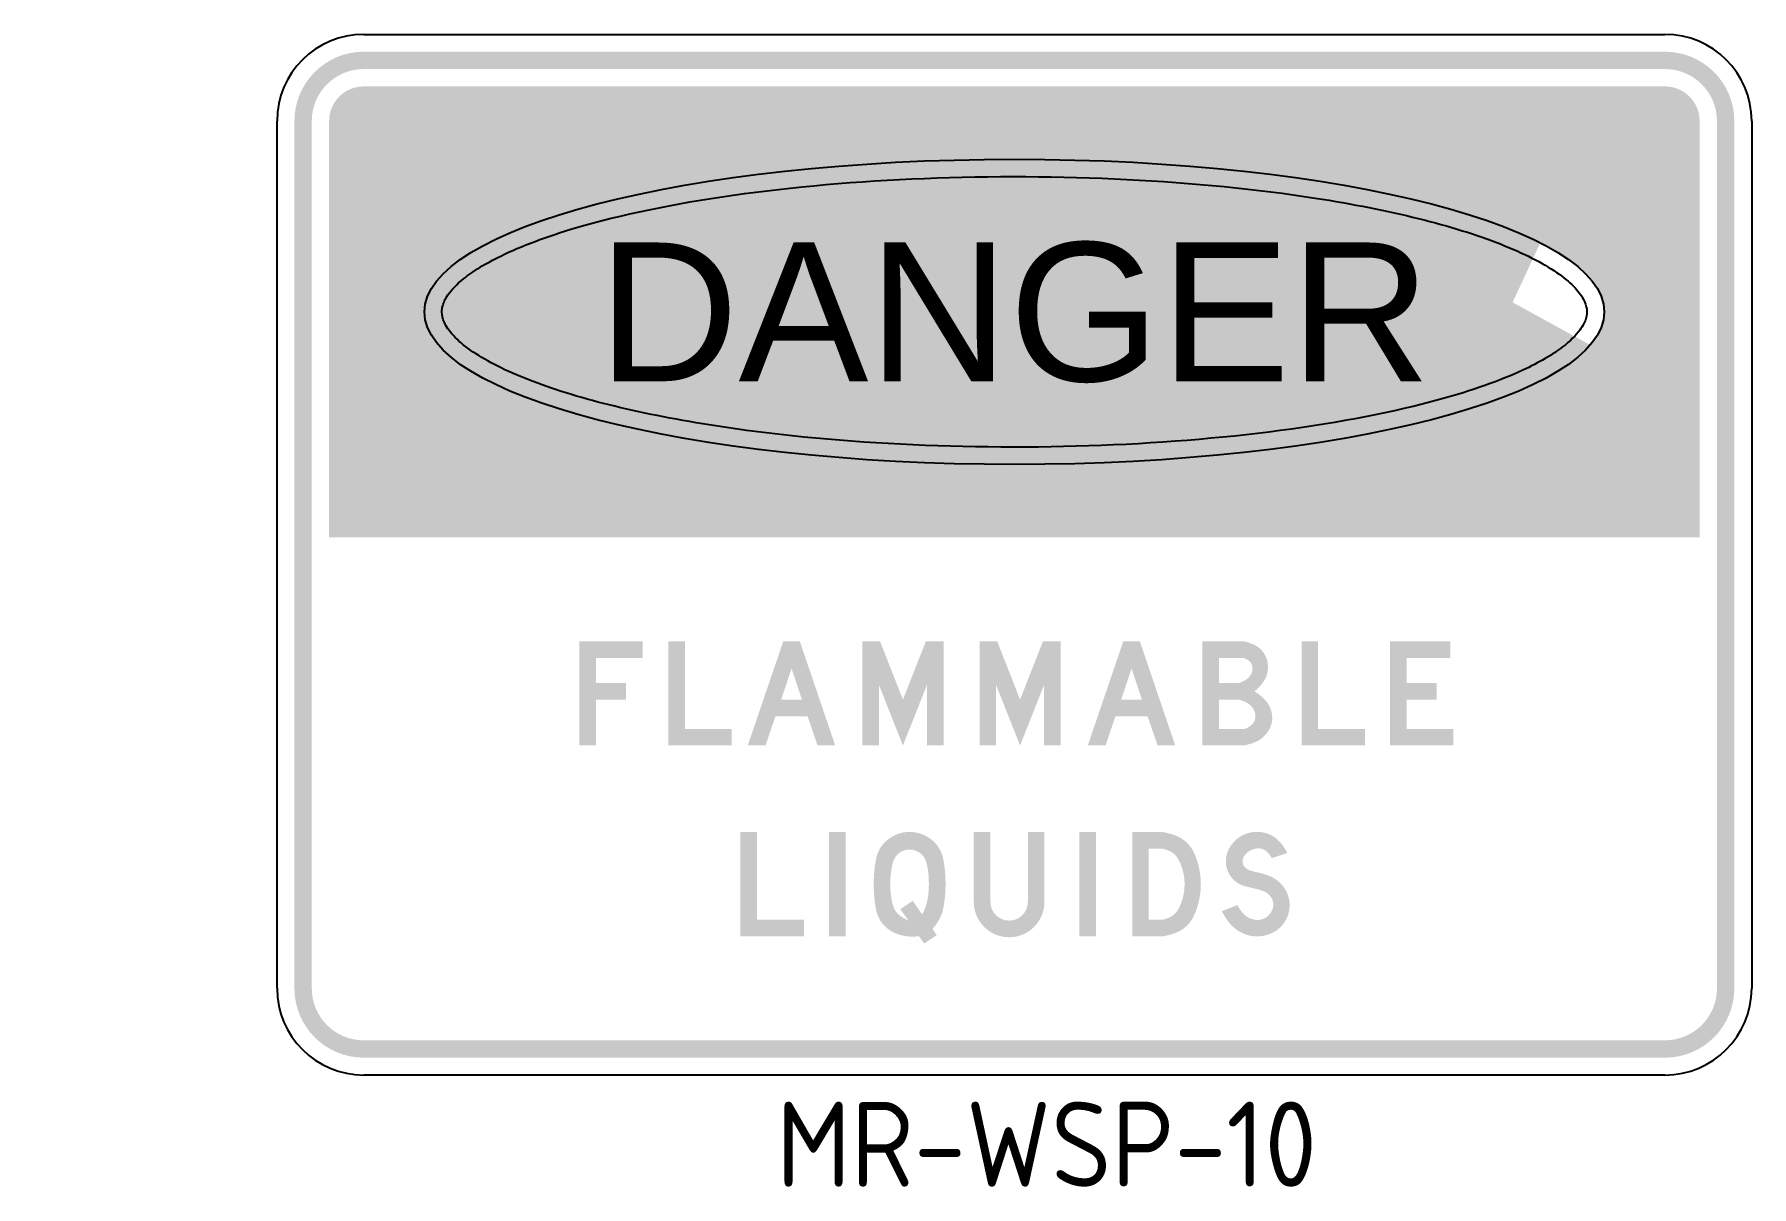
# Model space of a CAD drawing. Extents: x -14 to 36.5, y 0.4 to 34.2.
import ezdxf
from ezdxf.enums import TextEntityAlignment as Align

# ---------------------------------------------------------------- set-up
doc = ezdxf.new("R2010")
doc.units = 0
doc.header["$MEASUREMENT"] = 0
doc.layers.add('L25', color=1, linetype='CONTINUOUS')
doc.layers.add('T25', color=1, linetype='CONTINUOUS')
doc.styles.add('ISO', font='iso')
doc.styles.add('SWIS721', font='swissko.ttf')

msp = doc.modelspace()

# ---------------------------------------------------------------- hatches: boundary and pattern name
at = {"layer": 'L25'}
h = msp.add_hatch(color=256, dxfattribs=at)
edge = h.paths.add_edge_path(flags=16)
edge.add_line((33.92, 4.66), (-4.33, 4.66))
edge.add_arc((-4.33, 6.19), 1.53, 180, 270, ccw=False)
edge.add_line((-5.86, 6.19), (-5.86, 31.69))
edge.add_arc((-4.33, 31.69), 1.53, 90, 180, ccw=False)
edge.add_line((-4.33, 33.22), (33.92, 33.22))
edge.add_arc((33.92, 31.69), 1.53, 0, 90, ccw=False)
edge.add_line((35.45, 31.69), (35.45, 6.19))
edge.add_arc((33.92, 6.19), 1.53, -90, 0, ccw=False)
edge = h.paths.add_edge_path()
edge.add_line((33.92, 4.15), (-4.33, 4.15))
edge.add_arc((-4.33, 6.19), 2.04, 180, 270, ccw=False)
edge.add_line((-6.37, 6.19), (-6.37, 31.69))
edge.add_arc((-4.33, 31.69), 2.04, 90, 180, ccw=False)
edge.add_line((-4.33, 33.73), (33.92, 33.73))
edge.add_arc((33.92, 31.69), 2.04, 0, 90, ccw=False)
edge.add_line((35.96, 31.69), (35.96, 6.19))
edge.add_arc((33.92, 6.19), 2.04, -90, 0, ccw=False)
h = msp.add_hatch(color=256, dxfattribs=at)
edge = h.paths.add_edge_path()
edge.add_arc((-4.33, 31.69), 1.02, 90, 180)
edge.add_line((-5.35, 31.69), (-5.35, 19.45))
edge.add_line((-5.35, 19.45), (34.94, 19.45))
edge.add_line((34.94, 19.45), (34.94, 25.218))
edge.add_line((34.94, 25.218), (31.722, 25.108))
edge.add_ellipse((14.795, 26.08), major_axis=(-17.34, 0), ratio=0.258824, start_angle=206.9167, end_angle=527.481, ccw=False)
edge.add_line((30.256, 28.112), (34.94, 29.607))
edge.add_line((34.94, 29.607), (34.94, 31.69))
edge.add_arc((33.92, 31.69), 1.02, 0, 90)
edge.add_line((33.92, 32.71), (-4.33, 32.71))
h = msp.add_hatch(color=256, dxfattribs=at)
edge = h.paths.add_edge_path()
edge.add_ellipse((14.795, 26.08), major_axis=(-17.34, 0), ratio=0.258824, start_angle=206.9167, end_angle=527.481, ccw=False)
edge.add_line((30.256, 28.112), (34.94, 29.607))
edge.add_line((34.94, 29.607), (34.94, 31.69))
edge.add_arc((33.92, 31.69), 1.02, 0, 90)
edge.add_line((33.92, 32.71), (-4.33, 32.71))
edge.add_arc((-4.33, 31.69), 1.02, 90, 180)
edge.add_line((-5.35, 31.69), (-5.35, 19.45))
edge.add_line((-5.35, 19.45), (34.94, 19.45))
edge.add_line((34.94, 19.45), (34.94, 25.218))
edge.add_line((34.94, 25.218), (31.722, 25.108))
edge = h.paths.add_edge_path(flags=17)
edge.add_line((34.94, 29.607), (30.256, 28.112))
edge.add_ellipse((14.795, 26.08), major_axis=(-17.34, 0), ratio=0.258824, start_angle=167.481, end_angle=206.9167, ccw=False)
edge.add_line((31.722, 25.108), (34.94, 25.218))
edge.add_line((34.94, 25.218), (34.94, 29.607))
h = msp.add_hatch(color=256, dxfattribs=at)
h.paths.add_polyline_path([(27.212, 14.678), (26.324, 14.678), (26.324, 13.819), (27.701, 13.819), (27.701, 13.33), (25.835, 13.33), (25.835, 16.391), (27.61, 16.391), (27.61, 15.9), (26.324, 15.9), (26.324, 15.167), (27.212, 15.167)])
h.paths.add_polyline_path([(16.157, 16.391), (16.157, 13.33), (15.666, 13.33), (15.666, 15.105), (14.963, 13.33), (14.259, 15.105), (14.259, 13.33), (13.77, 13.33), (13.77, 16.391), (14.291, 16.391), (14.963, 14.678), (15.636, 16.391)])
h.paths.add_polyline_path([(12.713, 16.391), (12.713, 13.33), (12.222, 13.33), (12.222, 15.105), (11.519, 13.33), (10.815, 15.105), (10.815, 13.33), (10.327, 13.33), (10.327, 16.391), (10.847, 16.391), (11.519, 14.678), (12.193, 16.391)])
h.paths.add_polyline_path([(25.102, 13.819), (25.102, 13.33), (23.236, 13.33), (23.236, 16.391), (23.725, 16.391), (23.725, 13.819)])
h.paths.add_polyline_path([(18.713, 14.187), (17.765, 14.187), (17.475, 13.33), (16.954, 13.33), (17.995, 16.391), (18.484, 16.391), (19.524, 13.33), (19.005, 13.33)])
h.paths.add_polyline_path([(17.934, 14.678), (18.24, 15.594), (18.546, 14.678)], flags=16)
h.paths.add_polyline_path([(8.717, 14.187), (7.769, 14.187), (7.479, 13.33), (6.958, 13.33), (8, 16.391), (8.488, 16.391), (9.528, 13.33), (9.009, 13.33)])
h.paths.add_polyline_path([(7.938, 14.678), (8.244, 15.594), (8.55, 14.678)], flags=16)
h.paths.add_polyline_path([(6.487, 13.819), (6.487, 13.33), (4.621, 13.33), (4.621, 16.391), (5.11, 16.391), (5.11, 13.819)])
h.paths.add_polyline_path([(3.381, 14.678), (2.495, 14.678), (2.495, 13.33), (2.006, 13.33), (2.006, 16.391), (3.872, 16.391), (3.872, 15.9), (2.495, 15.9), (2.495, 15.167), (3.381, 15.167)])
h.paths.add_polyline_path([(21.394, 14.678), (21.484, 14.65), (21.56, 14.621), (21.624, 14.59), (21.676, 14.558), (21.72, 14.524), (21.755, 14.49), (21.784, 14.456), (21.809, 14.422), (21.829, 14.388), (21.846, 14.354), (21.86, 14.32), (21.87, 14.286), (21.877, 14.251), (21.881, 14.215), (21.881, 14.179), (21.878, 14.141), (21.871, 14.101), (21.859, 14.061), (21.839, 14.02), (21.811, 13.979), (21.773, 13.937), (21.722, 13.897), (21.657, 13.857), (21.576, 13.819), (20.813, 13.819), (20.813, 14.678)], flags=16)
h.paths.add_polyline_path([(21.853, 14.922), (21.957, 15.013), (22.041, 15.102), (22.108, 15.19), (22.16, 15.275), (22.197, 15.357), (22.223, 15.437), (22.239, 15.514), (22.247, 15.587), (22.249, 15.657), (22.245, 15.724), (22.235, 15.787), (22.221, 15.848), (22.202, 15.906), (22.177, 15.961), (22.149, 16.014), (22.116, 16.064), (22.079, 16.113), (22.036, 16.16), (21.985, 16.204), (21.925, 16.247), (21.853, 16.287), (21.767, 16.324), (21.665, 16.359), (21.547, 16.391), (20.322, 16.391), (20.322, 13.33), (21.547, 13.33), (21.668, 13.359), (21.773, 13.389), (21.863, 13.423), (21.939, 13.458), (22.004, 13.495), (22.059, 13.533), (22.106, 13.573), (22.148, 13.614), (22.186, 13.655), (22.22, 13.697), (22.251, 13.74), (22.278, 13.783), (22.301, 13.828), (22.321, 13.873), (22.338, 13.918), (22.352, 13.965), (22.363, 14.012), (22.371, 14.061), (22.375, 14.11), (22.375, 14.161), (22.371, 14.213), (22.364, 14.266), (22.352, 14.321), (22.336, 14.378), (22.315, 14.437), (22.287, 14.498), (22.25, 14.562), (22.202, 14.628), (22.14, 14.696), (22.063, 14.768), (21.968, 14.843)])
h.paths.add_polyline_path([(21.547, 15.9), (21.613, 15.869), (21.666, 15.837), (21.707, 15.804), (21.739, 15.771), (21.761, 15.737), (21.777, 15.703), (21.787, 15.67), (21.793, 15.638), (21.795, 15.606), (21.795, 15.575), (21.792, 15.546), (21.787, 15.516), (21.778, 15.487), (21.767, 15.458), (21.753, 15.429), (21.736, 15.4), (21.716, 15.37), (21.693, 15.34), (21.663, 15.311), (21.628, 15.281), (21.584, 15.251), (21.532, 15.222), (21.468, 15.194), (21.394, 15.167), (20.813, 15.167), (20.813, 15.9)], flags=16)
h.paths.add_polyline_path([(-14.016, 14.324), (-14.016, 15.397), (-13.06, 15.397), (-13.06, 14.324)], flags=9)
h = msp.add_hatch(color=256, dxfattribs=at)
h.paths.add_polyline_path([(17.198, 7.72), (16.708, 7.72), (16.708, 10.781), (17.198, 10.781)])
h.paths.add_polyline_path([(9.832, 7.72), (9.341, 7.72), (9.341, 10.781), (9.832, 10.781)])
h.paths.add_polyline_path([(8.608, 8.209), (8.608, 7.72), (6.742, 7.72), (6.742, 10.781), (7.23, 10.781), (7.23, 8.209)])
h.paths.add_polyline_path([(22.82, 10.169), (22.752, 10.287), (22.685, 10.386), (22.622, 10.468), (22.56, 10.535), (22.501, 10.589), (22.443, 10.632), (22.387, 10.667), (22.333, 10.695), (22.28, 10.719), (22.228, 10.739), (22.178, 10.755), (22.129, 10.767), (22.081, 10.777), (22.034, 10.783), (21.987, 10.787), (21.942, 10.789), (21.897, 10.789), (21.854, 10.786), (21.81, 10.782), (21.768, 10.776), (21.726, 10.768), (21.685, 10.758), (21.645, 10.746), (21.605, 10.732), (21.566, 10.717), (21.528, 10.699), (21.49, 10.681), (21.454, 10.66), (21.418, 10.638), (21.383, 10.614), (21.35, 10.589), (21.318, 10.562), (21.287, 10.534), (21.257, 10.504), (21.229, 10.473), (21.202, 10.441), (21.176, 10.407), (21.152, 10.373), (21.13, 10.337), (21.109, 10.3), (21.09, 10.263), (21.073, 10.225), (21.058, 10.185), (21.044, 10.145), (21.033, 10.104), (21.024, 10.061), (21.018, 10.017), (21.014, 9.973), (21.013, 9.927), (21.014, 9.88), (21.018, 9.832), (21.025, 9.785), (21.035, 9.737), (21.048, 9.69), (21.064, 9.644), (21.083, 9.599), (21.106, 9.556), (21.131, 9.515), (21.159, 9.475), (21.189, 9.438), (21.22, 9.403), (21.252, 9.371), (21.284, 9.342), (21.317, 9.315), (21.349, 9.292), (21.381, 9.272), (21.413, 9.255), (21.444, 9.24), (21.476, 9.226), (21.507, 9.214), (21.539, 9.204), (21.572, 9.194), (21.604, 9.185), (21.638, 9.176), (21.671, 9.167), (21.705, 9.159), (21.738, 9.151), (21.771, 9.143), (21.805, 9.135), (21.837, 9.128), (21.87, 9.12), (21.901, 9.112), (21.933, 9.105), (21.963, 9.097), (21.993, 9.088), (22.022, 9.08), (22.05, 9.071), (22.078, 9.061), (22.105, 9.051), (22.131, 9.04), (22.156, 9.028), (22.18, 9.016), (22.203, 9.002), (22.225, 8.988), (22.246, 8.972), (22.266, 8.955), (22.285, 8.938), (22.303, 8.919), (22.32, 8.899), (22.335, 8.878), (22.349, 8.856), (22.362, 8.833), (22.373, 8.809), (22.383, 8.785), (22.391, 8.76), (22.398, 8.735), (22.403, 8.709), (22.406, 8.682), (22.407, 8.655), (22.406, 8.627), (22.403, 8.598), (22.397, 8.568), (22.389, 8.538), (22.379, 8.507), (22.366, 8.476), (22.351, 8.445), (22.334, 8.415), (22.315, 8.387), (22.293, 8.359), (22.269, 8.333), (22.243, 8.309), (22.216, 8.288), (22.186, 8.268), (22.155, 8.251), (22.123, 8.236), (22.09, 8.224), (22.056, 8.214), (22.021, 8.207), (21.986, 8.202), (21.95, 8.199), (21.914, 8.2), (21.877, 8.203), (21.84, 8.21), (21.801, 8.219), (21.762, 8.232), (21.721, 8.248), (21.679, 8.267), (21.636, 8.292), (21.592, 8.323), (21.547, 8.363), (21.5, 8.413), (21.452, 8.474), (21.402, 8.549), (21.352, 8.638), (20.895, 8.456), (20.964, 8.332), (21.03, 8.227), (21.094, 8.139), (21.155, 8.066), (21.213, 8.006), (21.27, 7.956), (21.325, 7.914), (21.378, 7.879), (21.431, 7.848), (21.482, 7.821), (21.532, 7.798), (21.582, 7.778), (21.631, 7.761), (21.68, 7.747), (21.729, 7.736), (21.778, 7.728), (21.828, 7.722), (21.877, 7.718), (21.927, 7.717), (21.976, 7.718), (22.025, 7.721), (22.074, 7.726), (22.123, 7.734), (22.171, 7.745), (22.218, 7.757), (22.264, 7.772), (22.309, 7.789), (22.353, 7.808), (22.396, 7.829), (22.438, 7.852), (22.479, 7.877), (22.518, 7.905), (22.556, 7.934), (22.592, 7.966), (22.626, 7.999), (22.658, 8.034), (22.689, 8.07), (22.718, 8.108), (22.745, 8.148), (22.769, 8.189), (22.792, 8.231), (22.812, 8.274), (22.83, 8.318), (22.846, 8.364), (22.859, 8.41), (22.87, 8.457), (22.878, 8.506), (22.883, 8.554), (22.886, 8.604), (22.886, 8.654), (22.884, 8.704), (22.879, 8.754), (22.871, 8.804), (22.86, 8.854), (22.847, 8.903), (22.83, 8.951), (22.811, 8.999), (22.79, 9.045), (22.765, 9.09), (22.738, 9.133), (22.709, 9.175), (22.678, 9.215), (22.644, 9.253), (22.608, 9.29), (22.57, 9.324), (22.53, 9.356), (22.489, 9.386), (22.446, 9.414), (22.401, 9.44), (22.355, 9.464), (22.307, 9.486), (22.259, 9.506), (22.209, 9.524), (22.159, 9.541), (22.109, 9.556), (22.059, 9.569), (22.011, 9.582), (21.964, 9.593), (21.92, 9.603), (21.878, 9.613), (21.84, 9.623), (21.804, 9.632), (21.771, 9.641), (21.741, 9.65), (21.713, 9.66), (21.687, 9.671), (21.663, 9.683), (21.64, 9.696), (21.619, 9.71), (21.598, 9.726), (21.579, 9.743), (21.562, 9.761), (21.547, 9.781), (21.534, 9.801), (21.522, 9.823), (21.513, 9.845), (21.507, 9.869), (21.503, 9.893), (21.501, 9.917), (21.503, 9.942), (21.506, 9.967), (21.512, 9.992), (21.521, 10.018), (21.532, 10.043), (21.545, 10.068), (21.561, 10.093), (21.579, 10.117), (21.599, 10.14), (21.621, 10.162), (21.644, 10.183), (21.669, 10.203), (21.696, 10.221), (21.723, 10.238), (21.751, 10.252), (21.78, 10.265), (21.809, 10.276), (21.838, 10.285), (21.867, 10.293), (21.895, 10.299), (21.923, 10.303), (21.95, 10.305), (21.976, 10.305), (22.001, 10.304), (22.026, 10.301), (22.051, 10.295), (22.076, 10.288), (22.101, 10.279), (22.126, 10.268), (22.153, 10.254), (22.18, 10.238), (22.207, 10.217), (22.236, 10.191), (22.266, 10.159), (22.297, 10.12), (22.328, 10.072), (22.361, 10.016)])
h.paths.add_polyline_path([(19.176, 7.72), (18.258, 7.72), (18.258, 10.781), (19.176, 10.781), (19.306, 10.753), (19.419, 10.722), (19.515, 10.689), (19.597, 10.655), (19.668, 10.619), (19.728, 10.582), (19.78, 10.544), (19.827, 10.506), (19.869, 10.467), (19.907, 10.428), (19.943, 10.388), (19.976, 10.346), (20.006, 10.301), (20.035, 10.253), (20.062, 10.202), (20.088, 10.146), (20.114, 10.086), (20.139, 10.021), (20.162, 9.952), (20.185, 9.88), (20.205, 9.806), (20.223, 9.729), (20.239, 9.651), (20.253, 9.571), (20.263, 9.492), (20.271, 9.411), (20.275, 9.331), (20.277, 9.251), (20.275, 9.17), (20.271, 9.09), (20.263, 9.009), (20.253, 8.93), (20.239, 8.85), (20.223, 8.772), (20.205, 8.695), (20.185, 8.621), (20.162, 8.549), (20.139, 8.48), (20.114, 8.415), (20.088, 8.355), (20.062, 8.299), (20.035, 8.248), (20.006, 8.2), (19.976, 8.155), (19.943, 8.113), (19.907, 8.073), (19.869, 8.034), (19.827, 7.995), (19.78, 7.957), (19.728, 7.919), (19.668, 7.882), (19.597, 7.846), (19.515, 7.812), (19.419, 7.779), (19.306, 7.749)])
h.paths.add_polyline_path([(19.176, 8.211), (18.747, 8.211), (18.747, 10.292), (19.176, 10.292), (19.268, 10.262), (19.346, 10.23), (19.412, 10.196), (19.467, 10.159), (19.513, 10.119), (19.552, 10.076), (19.585, 10.031), (19.615, 9.982), (19.643, 9.931), (19.669, 9.876), (19.693, 9.819), (19.714, 9.76), (19.734, 9.7), (19.751, 9.638), (19.765, 9.574), (19.777, 9.51), (19.787, 9.446), (19.793, 9.381), (19.797, 9.316), (19.799, 9.251), (19.797, 9.185), (19.793, 9.12), (19.787, 9.055), (19.777, 8.991), (19.765, 8.927), (19.751, 8.864), (19.734, 8.801), (19.714, 8.741), (19.693, 8.682), (19.669, 8.625), (19.643, 8.57), (19.615, 8.519), (19.585, 8.47), (19.552, 8.425), (19.513, 8.382), (19.467, 8.342), (19.412, 8.306), (19.346, 8.271), (19.268, 8.24)], flags=16)
edge = h.paths.add_edge_path()
edge.add_arc((14.641, 8.73), 1.039, 180, 360)
edge.add_line((15.68, 8.73), (15.68, 10.781))
edge.add_line((15.68, 10.781), (15.191, 10.781))
edge.add_line((15.191, 10.781), (15.191, 8.73))
edge.add_arc((14.641, 8.73), 0.55, 180, 360, ccw=False)
edge.add_line((14.09, 8.73), (14.09, 10.781))
edge.add_line((14.09, 10.781), (13.602, 10.781))
edge.add_line((13.602, 10.781), (13.602, 8.73))
h.paths.add_polyline_path([(11.992, 7.72), (12.145, 7.506), (12.511, 7.752), (12.389, 7.935), (12.464, 8.029), (12.526, 8.115), (12.575, 8.195), (12.615, 8.27), (12.646, 8.342), (12.671, 8.413), (12.691, 8.485), (12.707, 8.559), (12.722, 8.637), (12.735, 8.718), (12.746, 8.803), (12.755, 8.889), (12.762, 8.978), (12.767, 9.068), (12.77, 9.159), (12.772, 9.251), (12.77, 9.343), (12.767, 9.433), (12.763, 9.523), (12.756, 9.609), (12.748, 9.692), (12.739, 9.771), (12.729, 9.845), (12.719, 9.913), (12.707, 9.974), (12.695, 10.029), (12.682, 10.079), (12.668, 10.125), (12.653, 10.166), (12.637, 10.205), (12.62, 10.241), (12.601, 10.276), (12.581, 10.31), (12.56, 10.344), (12.537, 10.376), (12.513, 10.408), (12.487, 10.439), (12.459, 10.47), (12.429, 10.499), (12.398, 10.528), (12.364, 10.556), (12.328, 10.584), (12.291, 10.61), (12.252, 10.635), (12.212, 10.658), (12.171, 10.68), (12.128, 10.7), (12.085, 10.718), (12.04, 10.735), (11.995, 10.748), (11.95, 10.76), (11.903, 10.77), (11.857, 10.778), (11.81, 10.783), (11.763, 10.786), (11.716, 10.787), (11.668, 10.786), (11.621, 10.783), (11.575, 10.778), (11.528, 10.77), (11.482, 10.76), (11.436, 10.748), (11.391, 10.735), (11.347, 10.718), (11.303, 10.7), (11.261, 10.68), (11.219, 10.658), (11.179, 10.635), (11.14, 10.61), (11.103, 10.584), (11.067, 10.556), (11.034, 10.528), (11.002, 10.499), (10.972, 10.47), (10.944, 10.439), (10.918, 10.408), (10.894, 10.376), (10.871, 10.344), (10.85, 10.31), (10.83, 10.276), (10.812, 10.241), (10.794, 10.205), (10.778, 10.166), (10.763, 10.125), (10.75, 10.079), (10.736, 10.029), (10.724, 9.974), (10.713, 9.913), (10.702, 9.845), (10.692, 9.771), (10.683, 9.692), (10.675, 9.609), (10.669, 9.523), (10.664, 9.433), (10.661, 9.343), (10.66, 9.251), (10.661, 9.159), (10.664, 9.068), (10.669, 8.979), (10.675, 8.893), (10.683, 8.81), (10.692, 8.731), (10.702, 8.657), (10.713, 8.589), (10.724, 8.528), (10.736, 8.473), (10.75, 8.423), (10.763, 8.377), (10.778, 8.335), (10.794, 8.297), (10.812, 8.26), (10.83, 8.225), (10.85, 8.191), (10.871, 8.158), (10.894, 8.125), (10.918, 8.093), (10.944, 8.062), (10.972, 8.032), (11.002, 8.002), (11.034, 7.973), (11.067, 7.945), (11.103, 7.918), (11.142, 7.892), (11.183, 7.866), (11.227, 7.842), (11.274, 7.82), (11.324, 7.798), (11.378, 7.778), (11.436, 7.759), (11.498, 7.743), (11.565, 7.729), (11.637, 7.719), (11.716, 7.712), (11.8, 7.71), (11.892, 7.712)])
h.paths.add_polyline_path([(12.083, 8.364), (12.135, 8.459), (12.178, 8.56), (12.211, 8.665), (12.237, 8.772), (12.256, 8.88), (12.268, 8.988), (12.276, 9.095), (12.28, 9.197), (12.281, 9.295), (12.279, 9.387), (12.275, 9.475), (12.269, 9.557), (12.26, 9.634), (12.249, 9.705), (12.237, 9.771), (12.223, 9.831), (12.208, 9.886), (12.192, 9.935), (12.174, 9.98), (12.154, 10.02), (12.131, 10.057), (12.106, 10.09), (12.078, 10.12), (12.048, 10.148), (12.013, 10.174), (11.976, 10.197), (11.937, 10.218), (11.895, 10.236), (11.852, 10.251), (11.807, 10.262), (11.762, 10.268), (11.716, 10.271), (11.67, 10.268), (11.624, 10.262), (11.58, 10.251), (11.536, 10.236), (11.495, 10.218), (11.455, 10.197), (11.418, 10.174), (11.384, 10.148), (11.353, 10.12), (11.326, 10.09), (11.301, 10.057), (11.279, 10.02), (11.259, 9.98), (11.24, 9.935), (11.224, 9.886), (11.209, 9.831), (11.196, 9.771), (11.183, 9.706), (11.172, 9.637), (11.163, 9.564), (11.156, 9.488), (11.15, 9.41), (11.147, 9.331), (11.145, 9.251), (11.147, 9.17), (11.15, 9.091), (11.156, 9.012), (11.165, 8.934), (11.175, 8.859), (11.189, 8.785), (11.204, 8.714), (11.222, 8.647), (11.242, 8.582), (11.268, 8.521), (11.302, 8.462), (11.346, 8.404), (11.404, 8.348), (11.478, 8.292), (11.571, 8.236), (11.686, 8.179), (11.441, 8.517), (11.807, 8.762)], flags=16)
h.paths.add_polyline_path([(-14.016, 8.714), (-14.016, 9.787), (-13.06, 9.787), (-13.06, 8.714)], flags=9)

# ---------------------------------------------------------------- linework, layer by layer
for p, q in [((-4.33, 34.24), (33.92, 34.24)), ((-6.88, 6.19), (-6.88, 31.69)), ((36.47, 31.69), (36.47, 6.19)), ((33.92, 3.64), (-4.33, 3.64))]:
    msp.add_line(p, q, dxfattribs=at)
for centre, start, end in [((-4.33, 31.69), 90, 180), ((33.92, 31.69), 0, 90), ((-4.33, 6.19), 180, 270), ((33.92, 6.19), 270, 0)]:
    msp.add_arc(centre, 2.55, start, end, dxfattribs=at)
msp.add_ellipse((14.795, 26.08), major_axis=(-17.34, 0), ratio=0.258824, dxfattribs=at)
msp.add_open_spline([(-2.035, 26.08), (-2.035, 25.982), (-2.015, 25.881), (-1.909, 25.65), (-1.823, 25.52), (-1.566, 25.243), (-1.397, 25.096), (-0.793, 24.672), (-0.259, 24.391), (1.057, 23.862), (1.837, 23.612), (3.6, 23.16), (4.582, 22.958), (7.305, 22.514), (9.158, 22.317), (13.016, 22.097), (15.02, 22.073), (18.94, 22.203), (20.855, 22.357), (24.366, 22.82), (25.961, 23.131), (28.254, 23.763), (29.079, 24.056), (30.221, 24.589), (30.615, 24.821), (31.136, 25.22), (31.304, 25.389), (31.507, 25.665), (31.563, 25.776), (31.623, 25.976), (31.631, 26.065), (31.609, 26.252), (31.578, 26.352), (31.454, 26.577), (31.361, 26.702), (31.102, 26.964), (30.937, 27.102), (30.325, 27.522), (29.767, 27.808), (28.396, 28.346), (27.584, 28.599), (25.753, 29.053), (24.734, 29.255), (21.938, 29.689), (20.052, 29.877), (16.143, 30.075), (14.12, 30.085), (10.183, 29.926), (8.27, 29.758), (4.788, 29.264), (3.219, 28.938), (1.047, 28.299), (0.295, 28.016), (-0.758, 27.501), (-1.125, 27.274), (-1.604, 26.887), (-1.756, 26.725), (-1.938, 26.46), (-1.986, 26.353), (-2.028, 26.195), (-2.035, 26.138), (-2.035, 26.08)], degree=3, knots=[0, 0, 0, 0, 0.117499, 0.117499, 0.234998, 0.234998, 0.352497, 0.352497, 0.571344, 0.571344, 0.790191, 0.790191, 1.009039, 1.009039, 1.353599, 1.353599, 1.698159, 1.698159, 2.04272, 2.04272, 2.38728, 2.38728, 2.634742, 2.634742, 2.815445, 2.815445, 2.953348, 2.953348, 3.062938, 3.062938, 3.172527, 3.172527, 3.282116, 3.282116, 3.391706, 3.391706, 3.501295, 3.501295, 3.724822, 3.724822, 3.948349, 3.948349, 4.171876, 4.171876, 4.519234, 4.519234, 4.866591, 4.866591, 5.213949, 5.213949, 5.561306, 5.561306, 5.796289, 5.796289, 5.972922, 5.972922, 6.106882, 6.106882, 6.214942, 6.214942, 6.283185, 6.283185, 6.283185, 6.283185], dxfattribs=at)

# ---------------------------------------------------------------- texts
at = {"layer": 'L25', "style": 'SWIS721', "width": 0.936526}
msp.add_text('DANGER', height=4.08, dxfattribs=at).set_placement((2.555, 24.04), (27.035, 24.04), align=Align.FIT)
at = {"layer": 'T25', "style": 'ISO'}
msp.add_text('MR-WSP-10', height=2.5, dxfattribs=at).set_placement((15.743, 0.357), align=Align.CENTER)

doc.saveas('drawing.dxf')
